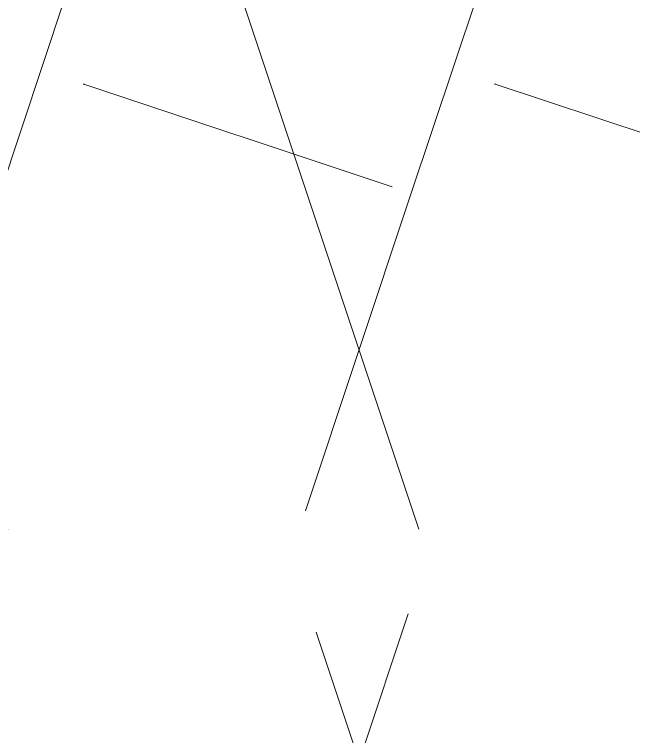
# Model space of a CAD drawing. Header units: inches. Extents: x -4110 to -1807, y 11006 to 12281.
# Drawn here: x -3658.927 to -3655.073, y 11825.567 to 11830.065 of the extents above; entities that cross this region are included whole.
import ezdxf

# ---------------------------------------------------------------- set-up
doc = ezdxf.new("R2010")
doc.units = ezdxf.units.IN
doc.header["$MEASUREMENT"] = 0
doc.layers.add('0-1', color=7, linetype='Continuous', lineweight=5)
doc.layers.add('A-WALL-PATT-2', color=253, linetype='Continuous', lineweight=9)
pattern_1 = [(161.57, (0.32, 0.32), (-2.560496185, -0.000537386), [0, -18.214, 2.022, 0]), (18.43, (-0.32, 0.32), (-2.560496185, 0.000537386), [0, -18.214, 2.022, 0]), (108.43, (0.32, 0.32), (1.27922091, -6.400876726), [6.07, -14.166]), (71.57, (-0.32, 0.32), (1.27922091, 6.400876726), [6.07, -14.166])]

# ---------------------------------------------------------------- blocks, each defined once
blk = doc.blocks.new('CTR - 1st Phase - Unit Layouts_rvt-1-ENLARGED RCP - 3RD FLOOR PLAN - EAST')
at = {"layer": 'A-WALL-PATT-2'}
h = blk.add_hatch(dxfattribs=at)
h.set_pattern_fill('FP_2', color=256, style=0, pattern_type=2)
h.set_pattern_definition(pattern_1)
h.paths.add_polyline_path([(-3655.0305, 11828.9394), (-3651.9055, 11828.9394), (-3651.9055, 11832.5644), (-3659.1555, 11832.5644), (-3659.1555, 11828.9394), (-3655.6555, 11828.9394)], flags=0)
h.paths.add_polyline_path([(-3656.6268, 11866.5644), (-3651.9055, 11866.5644), (-3651.9055, 11898.4394), (-3659.1555, 11898.4394), (-3659.1555, 11866.5644)], flags=0)
h = blk.add_hatch(dxfattribs=at)
h.set_pattern_fill('FP_2', color=256, style=0, pattern_type=2)
h.set_pattern_definition(pattern_1)
h.paths.add_polyline_path([(-3655.6555, 11754.6269), (-3655.6555, 11828.9394), (-3659.1555, 11828.9394), (-3659.1555, 11754.6269), (-3656.6268, 11754.6269)], flags=0)
h = blk.add_hatch(dxfattribs=at)
h.set_pattern_fill('FP_2', color=256, style=0, pattern_type=2)
h.set_pattern_definition(pattern_1)
h.paths.add_polyline_path([(-3555.5891, 11825.4394), (-3515.1555, 11825.4394), (-3515.1555, 11828.9394), (-3581.7805, 11828.9394), (-3581.7805, 11825.4394)], flags=0)
h.paths.add_polyline_path([(-3617.0305, 11825.4394), (-3617.0305, 11828.9394), (-3655.6555, 11828.9394), (-3655.6555, 11825.4394), (-3622.9476, 11825.4394)], flags=0)

msp = doc.modelspace()

# ---------------------------------------------------------------- block references
at = {"layer": '0-1'}
msp.add_blockref('CTR - 1st Phase - Unit Layouts_rvt-1-ENLARGED RCP - 3RD FLOOR PLAN - EAST', (0, 0), dxfattribs=at)

doc.saveas('drawing.dxf')
